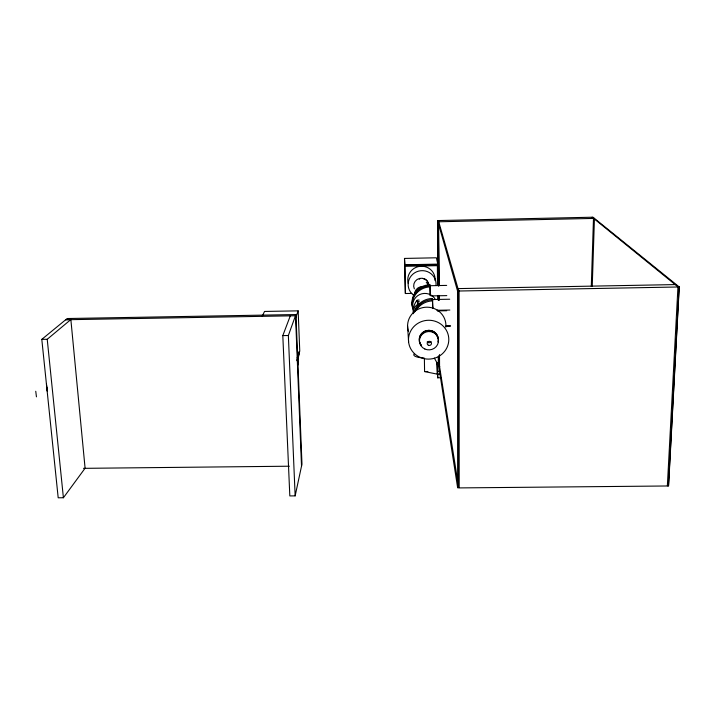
<?xml version="1.0" encoding="UTF-8"?>
<svg xmlns="http://www.w3.org/2000/svg" width="715" height="715" viewBox="0 0 715 715"><rect width="100%" height="100%" fill="white"/><g stroke="black" fill="none" stroke-linecap="round" stroke-linejoin="round"><path stroke-width="1.07" d="M591.296 286.5L593.486 218.424M592.235 286.483L594.433 218.406L437.893 221.793L438.232 285.392M677.963 286.849L667.363 485.735L668.471 485.726L679.134 286.822L677.963 286.849L592.172 217.226M437.893 285.365L437.544 220.569L592.985 217.208L679.25 286.965L668.579 485.968L458.932 487.916L458.887 291.014L458.19 288.601L676.283 284.57M46.457 384.026L47.378 391.293L47.02 387.986M429.956 286.268L430.037 285.714L446.669 285.401M430.233 295.599L430.037 285.714M432.45 300.094L432.53 299.54L449.717 299.228M290.272 315.923L282.809 335.594L289.825 495.924L295.152 495.87L301.516 466.162L295.518 315.762L295.947 314.546L67.192 318.532L41.801 339.366L58.192 497.792L63.403 497.747L85.094 468.218L70.857 319.542L65.807 319.632M301.587 466.082L301.98 464.241L295.947 314.546M297.753 365.329L298.334 363.363L297.744 357.008M297.208 360.995L299.138 354.586L299.022 351.744L297.091 358.099M297.1 359.815L299.755 351.056L298.155 310.855L264.55 311.445L262.271 316.128M297.056 360.539L298.084 357.143M295.563 318.13L298.155 310.855M295.152 495.87L288.36 335.505L295.438 315.833M41.801 339.366L47.226 339.276L70.857 319.542M35.75 391.266L36.447 396.843M434.345 358.081L437.044 362.863L439.189 362.818M411.849 293.409L405.369 293.525L404.493 258.428L436.365 257.793L437.821 264.13L437.938 285.231M404.493 258.428L404.949 264.773L437.821 264.13M437.625 265.658L437.392 264.622L404.931 265.229L405.003 266.302L437.625 265.658L437.732 285.294M424.379 358.474L424.585 371.568L427.874 371.496M437.741 371.291L439.931 371.246M424.585 371.568L437.187 374.124L440.395 374.061M437.044 362.863L437.732 377.824L440.976 377.761M437.544 220.569L457.529 290.898L458.673 290.88L458.726 487.666L457.636 487.684L438.313 363.569L438.277 356.865M458.887 291.014L679.25 286.965M431.279 295.903L446.795 295.617M436.981 310.283L449.86 310.051M437.929 310.855L446.705 310.739M65.709 319.748L295.518 315.762M446.097 326.04L450.566 325.96L446.071 326.058M282.809 335.594L288.36 335.505M437.187 374.124L437.115 362.809L439.251 362.764M437.115 362.809L437.66 366.384L439.823 366.348M438.313 363.569L439.09 363.551L457.68 481.079M83.467 468.343L289.352 466.207M297.771 363.122L298.334 363.363M432.53 299.54L432.807 308.469L432.361 298.477A19.108 18.483 -9.8 0 0 414.092 312.276M458.673 290.88L438.358 220.551L438.688 285.955M413.565 313.572L413.279 311.517L413.458 313.662M412.778 307.459A18.018 17.491 -11.1 0 1 429.885 284.758L430.314 295.661M47.226 339.276L63.403 497.747M407.586 326.138L408.596 341.85M404.949 264.773L405.369 293.525M429.885 284.758L429.894 286.313M438.277 295.438L438.304 299.907M438.608 356.812L438.644 364.623M437.946 295.42L437.973 299.889M437.392 264.622L437.509 285.249M437.66 366.384L437.732 377.824M432.361 298.477L432.369 299.791M439.153 285.383L438.483 220.551L438.813 285.955M439.207 295.42L439.225 299.889M439.502 354.569L439.555 365.731M438.867 295.93L438.885 300.363M439.171 355.793L439.216 363.551M438.742 295.939L438.769 300.372M439.055 355.793L439.09 363.551M458.19 288.601L458.19 294.178M457.529 290.898L457.636 487.684M423.137 278.573A5.988 5.845 -12.1 0 1 428.079 284.248M419.294 279.207A5.988 5.845 -12.1 0 1 419.839 278.948M426.265 282.461A6.06 5.917 -11.8 0 1 428.106 284.847M413.413 295.089A13.987 13.648 -12.1 0 1 416.568 271.825A13.987 13.648 -12.1 0 1 436.025 285.321M408.337 283.578A13.692 13.379 -12.8 0 1 420.027 266.302A13.692 13.379 -12.8 0 1 435.078 280.593M421.358 345.497A9.545 9.188 -7.1 0 1 426.739 330.598A9.545 9.188 -7.1 0 1 437.902 341.976M408.39 331.215A19.189 18.527 -7.9 0 1 424.808 307.298A19.189 18.527 -7.9 0 1 445.856 327.157M421.475 345.524A9.286 8.938 -7.1 0 1 424.674 331.697A9.286 8.938 -7.1 0 1 437.75 338.007M419.464 337.981A9.492 9.134 -7.1 0 1 438.125 337.677M430.957 341.448A2.127 2.047 -7.1 0 1 427.195 341.877M412.886 308.612A18.098 17.562 -11 0 1 430.064 285.821M413.574 311.409A18.179 17.634 -10.9 0 1 430.251 286.894M414.798 311.794A19.198 18.563 -9.7 0 1 432.566 299.665M416.666 309.667A19.296 18.653 -9.6 0 1 432.772 300.872M414.334 288.833A7.677 7.481 -11.6 0 1 419.508 278.448A7.677 7.481 -11.6 0 1 428.991 285.187M414.539 294.267A7.954 7.74 -10.6 0 1 423.128 286.518M424.111 357.965A12.209 3.298 -0.4 0 1 414.173 353.934M417.077 300.229A21.164 17.947 2 0 0 413.476 311.508A21.191 11.065 -2.4 0 1 417.533 304.42M437.803 310.167A21.146 11.065 -1.8 0 1 437.741 311.088M413.619 309.658A12.048 11.699 -9.7 0 1 419.678 294.553A12.048 11.699 -9.7 0 1 435.426 299.576M419.571 303.446A7.847 1.752 -0.7 0 1 419.312 301.238M419.106 304.688A12.37 2.762 -0.7 0 1 417.676 304.474L417.211 300.309A12.37 2.762 -0.7 0 1 419.044 299.978M432.325 299.88A12.37 2.762 -0.7 0 1 432.798 299.943M420.223 357.411A20.172 19.412 -7.1 0 0 448.716 337.712A20.172 19.412 -7.1 0 0 416.988 323.94A20.172 19.412 -7.1 0 0 420.223 357.411M424.844 349.009A9.527 9.17 -7.1 0 0 438.474 339.929A9.527 9.17 -7.1 0 0 423.602 333.172A9.527 9.17 -7.1 0 0 424.844 349.009M428.401 345.265A2.145 2.065 -6.9 0 0 431.476 343.218A2.145 2.065 -6.9 0 0 428.115 341.699A2.145 2.065 -6.9 0 0 428.401 345.265"/></g></svg>
